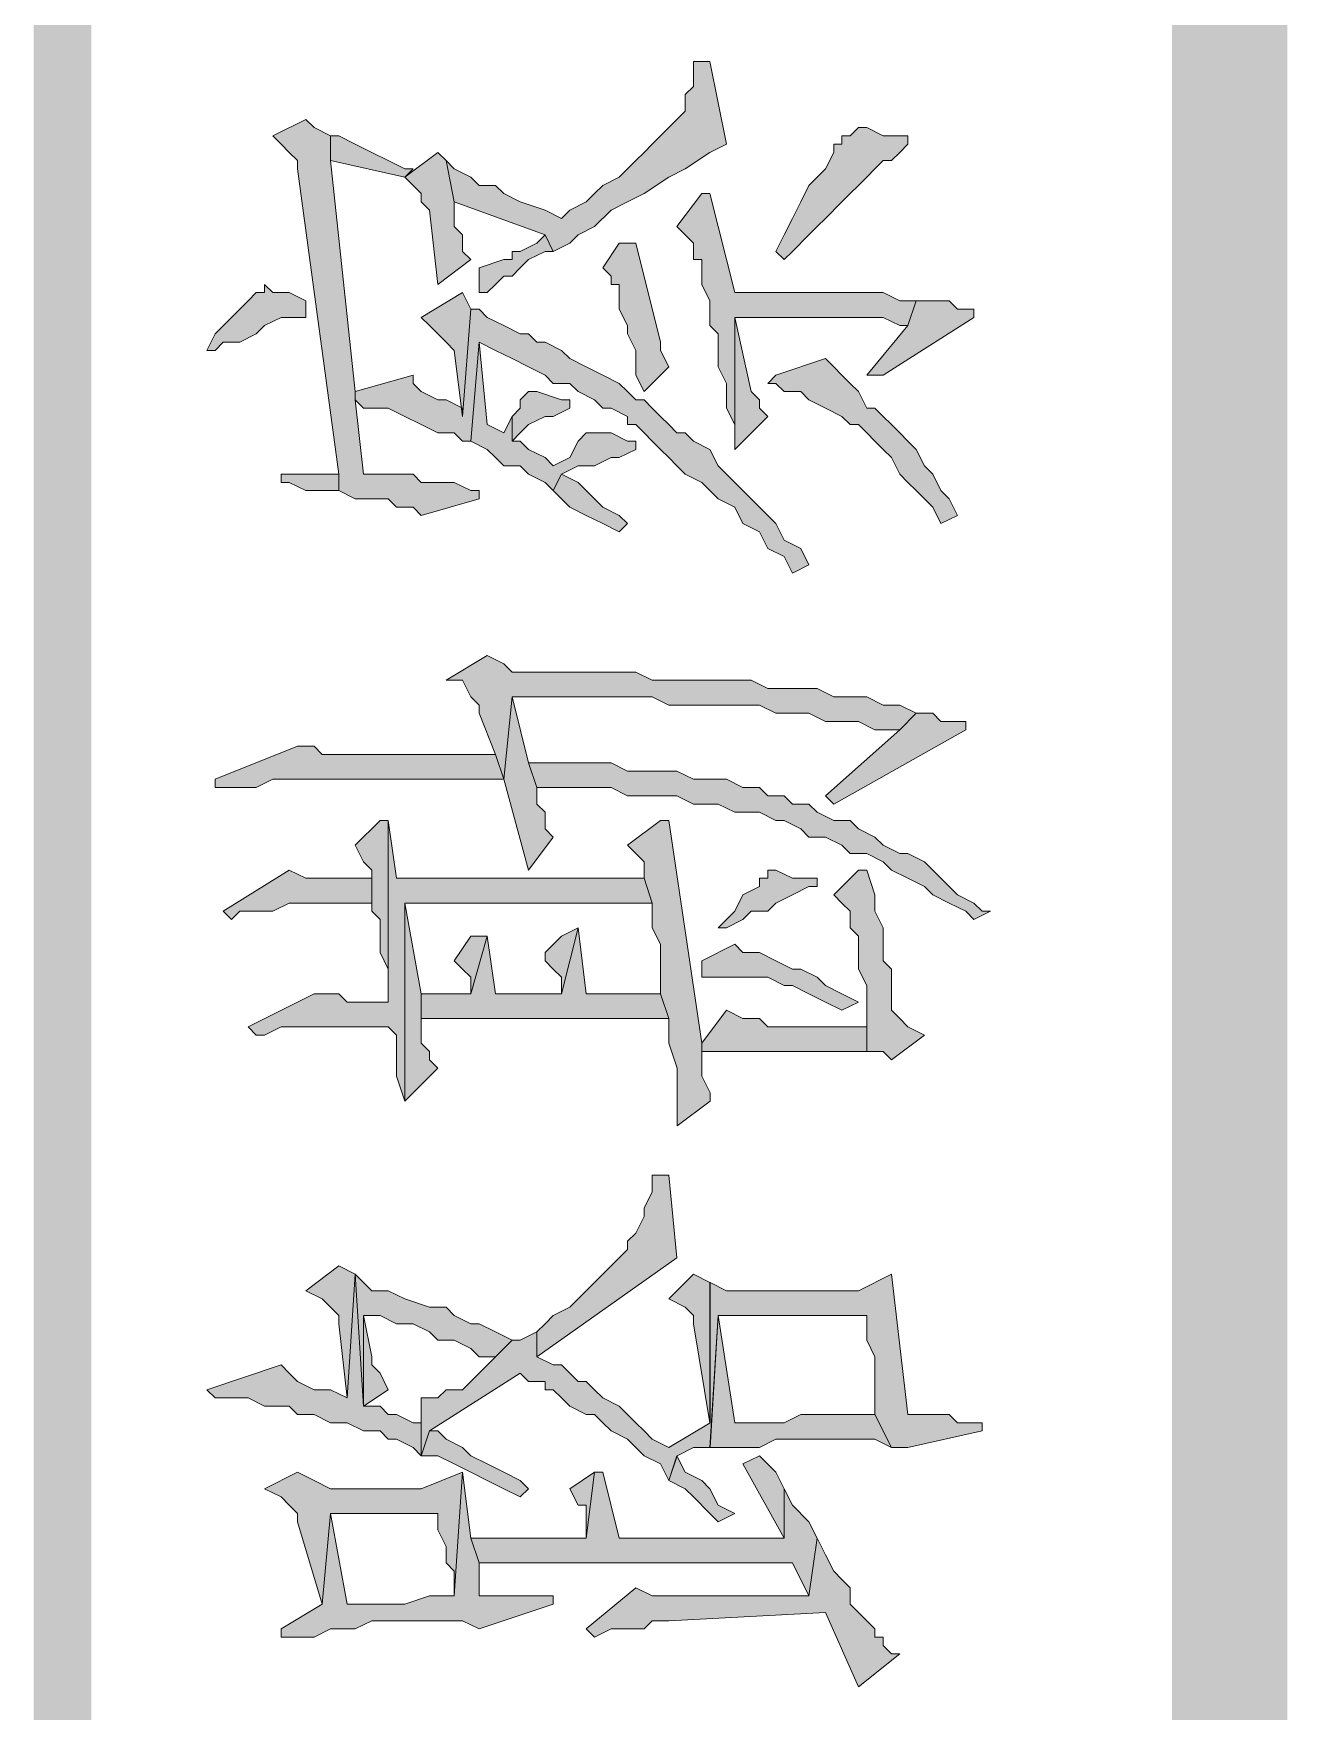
# Model space of a CAD drawing. Header units: millimetres. Extents: x 24 to 410, y 10 to 282.
# Drawn here: x 23.96 to 30.4, y 218.23 to 226.84 of the extents above; entities that cross this region are included whole.
import ezdxf

# ---------------------------------------------------------------- set-up
doc = ezdxf.new("R2010")
doc.units = ezdxf.units.MM

msp = doc.modelspace()

# ---------------------------------------------------------------- hatches: boundary and pattern name
h = msp.add_hatch(color=7)
h.dxf.hatch_style = 2
h.paths.add_polyline_path([(30.395333, 281.643667), (29.802667, 282.236333), (30.395333, 10.244667)])
h = msp.add_hatch(color=7)
h.dxf.hatch_style = 2
h.paths.add_polyline_path([(29.802667, 282.236333), (30.395333, 10.244667), (29.802667, 9.652)])
h = msp.add_hatch(color=7)
h.dxf.hatch_style = 2
h.paths.add_polyline_path([(24.257, 281.94), (23.960667, 281.94), (24.257, 55.837667)])
h = msp.add_hatch(color=7)
h.dxf.hatch_style = 2
h.paths.add_polyline_path([(23.960667, 281.94), (24.257, 55.837667), (23.960667, 55.837667)])
h = msp.add_hatch(color=7)
h.dxf.hatch_style = 2
h.paths.add_polyline_path([(26.077333, 226.187), (26.119667, 225.975333), (26.585333, 225.806), (26.627667, 225.721333), (26.712333, 225.763667), (26.754667, 225.806), (26.839333, 225.848333), (26.924, 225.933), (27.008667, 225.975333), (27.093333, 226.017667), (27.220333, 226.102333), (27.305, 226.144667), (27.432, 226.229333), (27.516667, 226.271667), (27.432, 226.695), (27.347333, 226.695), (27.347333, 226.652667), (27.347333, 226.568), (27.305, 226.525667), (27.305, 226.441), (27.262667, 226.398667), (27.220333, 226.356333), (27.178, 226.314), (27.135667, 226.271667), (27.093333, 226.229333), (27.051, 226.187), (27.008667, 226.144667), (26.966333, 226.102333), (26.881667, 226.06), (26.839333, 226.017667), (26.797, 225.975333), (26.712333, 225.933), (26.67, 225.890667), (26.585333, 225.933), (26.458333, 225.975333), (26.373667, 226.017667), (26.331333, 226.06), (26.246667, 226.06), (26.204333, 226.102333), (26.119667, 226.144667)])
h = msp.add_hatch(color=7)
h.dxf.hatch_style = 2
h.paths.add_polyline_path([(25.188333, 226.314), (25.230667, 226.271667), (25.273, 226.229333), (25.315333, 226.187), (25.315333, 226.144667), (25.527, 224.578333), (25.527, 224.493667), (25.611667, 224.451333), (25.781, 224.451333), (25.823333, 224.409), (25.908, 224.409), (25.950333, 224.366667), (26.246667, 224.451333), (26.246667, 224.493667), (26.204333, 224.493667), (26.119667, 224.536), (25.950333, 224.536), (25.908, 224.578333), (25.654, 224.578333), (25.611667, 224.959333), (25.611667, 225.001667), (25.484667, 226.187), (25.484667, 226.314), (25.4, 226.356333), (25.357667, 226.398667)])
h = msp.add_hatch(color=7)
h.dxf.hatch_style = 2
h.paths.add_polyline_path([(25.484667, 226.314), (25.484667, 226.187), (25.865667, 226.102333), (25.908, 226.144667), (25.865667, 226.144667), (25.781, 226.187), (25.696333, 226.229333), (25.611667, 226.271667), (25.527, 226.314)])
h = msp.add_hatch(color=7)
h.dxf.hatch_style = 2
h.paths.add_polyline_path([(27.770667, 225.721333), (27.813, 225.679), (27.855333, 225.721333), (27.94, 225.806), (27.982333, 225.848333), (28.024667, 225.890667), (28.109333, 225.975333), (28.151667, 226.017667), (28.194, 226.06), (28.236333, 226.102333), (28.278667, 226.144667), (28.321, 226.187), (28.363333, 226.187), (28.405667, 226.229333), (28.448, 226.271667), (28.448, 226.314), (28.321, 226.314), (28.236333, 226.356333), (28.194, 226.356333), (28.151667, 226.314), (28.109333, 226.314), (28.109333, 226.271667), (28.067, 226.271667), (28.067, 226.229333), (28.024667, 226.144667), (27.982333, 226.102333), (27.94, 226.06), (27.897667, 225.975333), (27.855333, 225.890667), (27.813, 225.806)])
h = msp.add_hatch(color=7)
h.dxf.hatch_style = 2
h.paths.add_polyline_path([(25.865631, 226.102333), (25.950298, 226.017667), (25.950298, 225.975333), (25.992631, 225.933), (26.034965, 225.552), (26.204298, 225.679), (26.161965, 225.721333), (26.161965, 225.806), (26.119631, 225.848333), (26.119631, 225.975333), (26.077298, 226.187), (26.034965, 226.229333)])
h = msp.add_hatch(color=7)
h.dxf.hatch_style = 2
h.paths.add_polyline_path([(27.262667, 225.848333), (27.305, 225.806), (27.347333, 225.763667), (27.347333, 225.679), (27.389667, 225.679), (27.389667, 225.552), (27.432, 225.467333), (27.432, 225.340333), (27.474333, 225.298), (27.474333, 225.128667), (27.516667, 225.044), (27.516667, 224.917), (27.559, 224.832333), (27.559, 224.705333), (27.559, 225.382667), (28.151667, 225.382667), (28.236333, 225.382667), (28.321, 225.382667), (28.405667, 225.340333), (28.448, 225.340333), (28.490333, 225.467333), (28.405667, 225.467333), (28.321, 225.509667), (27.559, 225.509667), (27.432, 226.017667), (27.389667, 226.017667)])
h = msp.add_hatch(color=7)
h.dxf.hatch_style = 2
h.paths.add_polyline_path([(26.246667, 225.636667), (26.246667, 225.509667), (26.289, 225.509667), (26.331333, 225.552), (26.373667, 225.594333), (26.416, 225.594333), (26.458333, 225.636667), (26.500667, 225.679), (26.585333, 225.721333), (26.627667, 225.721333), (26.585333, 225.806), (26.543, 225.763667), (26.458333, 225.721333), (26.416, 225.721333), (26.416, 225.679), (26.373667, 225.679)])
h = msp.add_hatch(color=7)
h.dxf.hatch_style = 2
h.paths.add_polyline_path([(26.881667, 225.636667), (26.924, 225.594333), (26.924, 225.552), (26.966333, 225.552), (26.966333, 225.425), (27.008667, 225.340333), (27.008667, 225.298), (27.051, 225.213333), (27.051, 225.086333), (27.093333, 225.001667), (27.220333, 225.128667), (27.178, 225.213333), (27.178, 225.255667), (27.051, 225.763667), (26.966333, 225.763667)])
h = msp.add_hatch(color=7)
h.dxf.hatch_style = 2
h.paths.add_polyline_path([(24.849631, 225.213333), (24.891965, 225.213333), (24.934298, 225.255667), (25.018965, 225.255667), (25.103631, 225.298), (25.145965, 225.340333), (25.230631, 225.382667), (25.357631, 225.382667), (25.357631, 225.425), (25.357631, 225.467333), (25.272965, 225.509667), (25.188298, 225.509667), (25.145965, 225.552), (25.145965, 225.509667), (25.103631, 225.509667), (25.061298, 225.467333), (25.018965, 225.425), (24.976631, 225.382667), (24.891965, 225.298)])
h = msp.add_hatch(color=7)
h.dxf.hatch_style = 2
h.paths.add_polyline_path([(25.950369, 225.382667), (25.992702, 225.340333), (26.035035, 225.298), (26.077369, 225.255667), (26.119702, 225.213333), (26.162035, 224.874667), (26.204369, 225.425), (26.162035, 225.509667)])
h = msp.add_hatch(color=7)
h.dxf.hatch_style = 2
h.paths.add_polyline_path([(28.236333, 225.086333), (28.321, 225.086333), (28.786667, 225.382667), (28.786667, 225.425), (28.702, 225.425), (28.659667, 225.467333), (28.490333, 225.467333), (28.448, 225.340333)])
h = msp.add_hatch(color=7)
h.dxf.hatch_style = 2
h.paths.add_polyline_path([(25.611667, 225.001667), (25.611667, 224.959333), (25.654, 224.917), (25.781, 224.917), (25.865667, 224.874667), (25.950333, 224.832333), (26.035, 224.79), (26.119667, 224.79), (26.162, 224.747667), (26.204333, 224.747667), (26.246667, 225.255667), (26.331333, 225.213333), (26.416, 225.171), (26.500667, 225.128667), (26.585333, 225.086333), (26.627667, 225.044), (26.712333, 225.044), (26.754667, 225.001667), (26.839333, 224.959333), (26.881667, 224.917), (26.924, 224.917), (27.008667, 224.874667), (27.008667, 224.832333), (27.051, 224.832333), (27.093333, 224.79), (27.135667, 224.747667), (27.178, 224.705333), (27.220333, 224.663), (27.262667, 224.620667), (27.305, 224.578333), (27.389667, 224.536), (27.432, 224.493667), (27.474333, 224.451333), (27.559, 224.409), (27.601333, 224.324333), (27.686, 224.282), (27.728333, 224.197333), (27.813, 224.155), (27.855333, 224.070333), (27.94, 224.112667), (27.897667, 224.197333), (27.813, 224.239667), (27.770667, 224.324333), (27.728333, 224.366667), (27.686, 224.409), (27.601333, 224.493667), (27.559, 224.536), (27.516667, 224.578333), (27.474333, 224.620667), (27.432, 224.705333), (27.347333, 224.747667), (27.305, 224.79), (27.262667, 224.79), (27.220333, 224.832333), (27.178, 224.874667), (27.135667, 224.917), (27.093333, 224.959333), (27.051, 224.959333), (27.008667, 225.001667), (26.966333, 225.044), (26.881667, 225.086333), (26.797, 225.128667), (26.712333, 225.171), (26.67, 225.213333), (26.585333, 225.255667), (26.543, 225.255667), (26.500667, 225.298), (26.458333, 225.298), (26.373667, 225.340333), (26.289, 225.382667), (26.246667, 225.425), (26.204333, 225.425), (26.162, 224.874667), (26.162, 224.917), (26.077333, 224.959333), (26.035, 224.959333), (25.950333, 225.001667), (25.908, 225.044), (25.908, 225.086333)])
h = msp.add_hatch(color=7)
h.dxf.hatch_style = 2
h.paths.add_polyline_path([(27.559, 224.705333), (27.728333, 224.874667), (27.686, 224.917), (27.686, 224.959333), (27.643667, 225.001667), (27.559, 225.382667)])
h = msp.add_hatch(color=7)
h.dxf.hatch_style = 2
h.paths.add_polyline_path([(26.204333, 224.747667), (26.289, 224.705333), (26.331333, 224.663), (26.373667, 224.620667), (26.458333, 224.620667), (26.500667, 224.578333), (26.585333, 224.536), (26.627667, 224.493667), (26.67, 224.578333), (26.754667, 224.620667), (26.839333, 224.620667), (26.924, 224.663), (26.966333, 224.663), (27.051, 224.705333), (27.051, 224.747667), (27.008667, 224.747667), (26.924, 224.79), (26.797, 224.79), (26.754667, 224.747667), (26.712333, 224.663), (26.627667, 224.620667), (26.585333, 224.663), (26.500667, 224.705333), (26.458333, 224.747667), (26.416, 224.747667), (26.416, 224.874667), (26.373667, 224.79), (26.289, 224.832333), (26.246667, 225.255667)])
h = msp.add_hatch(color=7)
h.dxf.hatch_style = 2
h.paths.add_polyline_path([(27.728333, 225.044), (27.770667, 225.044), (27.813, 225.001667), (27.897667, 225.001667), (27.94, 224.959333), (28.024667, 224.917), (28.109333, 224.874667), (28.151667, 224.832333), (28.194, 224.832333), (28.236333, 224.79), (28.278667, 224.747667), (28.321, 224.705333), (28.363333, 224.663), (28.405667, 224.578333), (28.448, 224.536), (28.490333, 224.493667), (28.575, 224.409), (28.617333, 224.324333), (28.702, 224.366667), (28.659667, 224.451333), (28.617333, 224.493667), (28.575, 224.578333), (28.532667, 224.620667), (28.490333, 224.705333), (28.448, 224.747667), (28.405667, 224.79), (28.363333, 224.832333), (28.321, 224.874667), (28.278667, 224.917), (28.236333, 224.917), (28.194, 225.001667), (28.151667, 225.044), (28.109333, 225.086333), (28.067, 225.128667), (28.024667, 225.171), (27.770667, 225.086333)])
h = msp.add_hatch(color=7)
h.dxf.hatch_style = 2
h.paths.add_polyline_path([(26.416, 224.874667), (26.416, 224.747667), (26.458333, 224.79), (26.500667, 224.832333), (26.585333, 224.874667), (26.627667, 224.874667), (26.712333, 224.917), (26.712333, 224.959333), (26.67, 224.959333), (26.543, 225.001667), (26.500667, 225.001667), (26.458333, 224.959333), (26.458333, 224.917)])
h = msp.add_hatch(color=7)
h.dxf.hatch_style = 2
h.paths.add_polyline_path([(25.230667, 224.578333), (25.230667, 224.536), (25.273, 224.536), (25.357667, 224.493667), (25.527, 224.493667), (25.527, 224.578333)])
h = msp.add_hatch(color=7)
h.dxf.hatch_style = 2
h.paths.add_polyline_path([(26.627667, 224.493667), (26.712333, 224.409), (26.797, 224.366667), (26.881667, 224.324333), (26.966333, 224.282), (27.008667, 224.324333), (26.966333, 224.366667), (26.881667, 224.409), (26.797, 224.493667), (26.754667, 224.536), (26.67, 224.578333)])
h = msp.add_hatch(color=7)
h.dxf.hatch_style = 2
h.paths.add_polyline_path([(26.077333, 223.52), (26.162, 223.52), (26.204333, 223.435333), (26.246667, 223.393), (26.246667, 223.350667), (26.331333, 223.139), (26.373667, 223.012), (26.416, 223.435333), (27.135667, 223.435333), (27.220333, 223.393), (27.686, 223.393), (27.770667, 223.350667), (27.855333, 223.350667), (27.94, 223.350667), (28.024667, 223.308333), (28.194, 223.308333), (28.278667, 223.266), (28.405667, 223.266), (28.490333, 223.350667), (28.405667, 223.393), (28.321, 223.393), (28.236333, 223.435333), (28.067, 223.435333), (27.982333, 223.477667), (27.728333, 223.477667), (27.643667, 223.52), (27.135667, 223.52), (27.051, 223.562333), (26.416, 223.562333), (26.373667, 223.604667), (26.289, 223.647)])
h = msp.add_hatch(color=7)
h.dxf.hatch_style = 2
h.paths.add_polyline_path([(26.373667, 223.012), (26.500667, 222.546333), (26.627667, 222.715667), (26.585333, 222.758), (26.585333, 222.842667), (26.543, 222.885), (26.543, 222.969667), (26.500667, 223.096667), (26.416, 223.435333)])
h = msp.add_hatch(color=7)
h.dxf.hatch_style = 2
h.paths.add_polyline_path([(28.024631, 222.927333), (28.066965, 222.885), (28.744298, 223.266), (28.744298, 223.308333), (28.701965, 223.308333), (28.617298, 223.308333), (28.574965, 223.350667), (28.490298, 223.350667), (28.405631, 223.266)])
h = msp.add_hatch(color=7)
h.dxf.hatch_style = 2
h.paths.add_polyline_path([(24.892035, 223.012), (24.892035, 222.969667), (25.019035, 222.969667), (25.103702, 222.969667), (25.188369, 223.012), (26.373702, 223.012), (26.331369, 223.139), (26.077369, 223.139), (25.950369, 223.139), (25.442369, 223.139), (25.400035, 223.181333), (25.315369, 223.181333)])
h = msp.add_hatch(color=7)
h.dxf.hatch_style = 2
h.paths.add_polyline_path([(26.500667, 223.096667), (26.543, 222.969667), (26.924, 222.969667), (27.008667, 222.927333), (27.262667, 222.927333), (27.347333, 222.885), (27.474333, 222.885), (27.559, 222.842667), (27.686, 222.842667), (27.770667, 222.800333), (27.813, 222.800333), (27.897667, 222.758), (27.94, 222.715667), (28.024667, 222.715667), (28.109333, 222.673333), (28.151667, 222.631), (28.236333, 222.631), (28.321, 222.588667), (28.363333, 222.546333), (28.448, 222.504), (28.532667, 222.461667), (28.575, 222.419333), (28.659667, 222.377), (28.744333, 222.334667), (28.786667, 222.292333), (28.871333, 222.334667), (28.829, 222.334667), (28.786667, 222.377), (28.702, 222.419333), (28.659667, 222.461667), (28.575, 222.546333), (28.532667, 222.588667), (28.448, 222.631), (28.405667, 222.631), (28.321, 222.673333), (28.278667, 222.715667), (28.194, 222.758), (28.151667, 222.800333), (28.067, 222.800333), (27.982333, 222.842667), (27.94, 222.885), (27.855333, 222.885), (27.813, 222.927333), (27.728333, 222.927333), (27.686, 222.969667), (27.601333, 222.969667), (27.516667, 223.012), (27.347333, 223.012), (27.262667, 223.054333), (27.008667, 223.054333), (26.924, 223.096667)])
h = msp.add_hatch(color=7)
h.dxf.hatch_style = 2
h.paths.add_polyline_path([(25.061333, 221.742), (25.103667, 221.699667), (25.146, 221.699667), (25.230667, 221.742), (25.781, 221.742), (25.823333, 221.699667), (25.823333, 221.488), (25.865667, 221.361), (25.865667, 222.377), (27.135667, 222.377), (27.093333, 222.504), (25.908, 222.504), (25.823333, 222.504), (25.781, 222.800333), (25.781, 221.869), (25.738667, 221.869), (25.569333, 221.869), (25.527, 221.911333), (25.4, 221.911333)])
h = msp.add_hatch(color=7)
h.dxf.hatch_style = 2
h.paths.add_polyline_path([(25.611667, 222.673333), (25.654, 222.588667), (25.696333, 222.546333), (25.696333, 222.334667), (25.738667, 222.292333), (25.738667, 222.123), (25.781, 222.038333), (25.781, 221.869), (25.781, 222.800333), (25.738667, 222.800333)])
h = msp.add_hatch(color=7)
h.dxf.hatch_style = 2
h.paths.add_polyline_path([(27.008702, 222.673333), (27.051035, 222.631), (27.093369, 222.588667), (27.093369, 222.504), (27.135702, 222.377), (27.135702, 222.25), (27.178035, 222.165333), (27.178035, 221.911333), (27.220369, 221.784333), (27.220369, 221.657333), (27.262702, 221.530333), (27.262702, 221.234), (27.432035, 221.361), (27.432035, 221.403333), (27.389702, 221.488), (27.389702, 221.657333), (27.220369, 222.800333), (27.178035, 222.800333)])
h = msp.add_hatch(color=7)
h.dxf.hatch_style = 2
h.paths.add_polyline_path([(24.934369, 222.334667), (24.976702, 222.292333), (25.019035, 222.334667), (25.188369, 222.334667), (25.273035, 222.377), (25.696369, 222.377), (25.696369, 222.504), (25.357702, 222.504), (25.273035, 222.546333)])
h = msp.add_hatch(color=7)
h.dxf.hatch_style = 2
h.paths.add_polyline_path([(27.474333, 222.25), (27.516667, 222.25), (27.601333, 222.292333), (27.643667, 222.334667), (27.728333, 222.334667), (27.770667, 222.377), (27.855333, 222.419333), (27.94, 222.461667), (27.982333, 222.461667), (27.982333, 222.504), (27.855333, 222.504), (27.770667, 222.546333), (27.728333, 222.546333), (27.728333, 222.504), (27.686, 222.504), (27.686, 222.461667), (27.601333, 222.419333), (27.559, 222.334667)])
h = msp.add_hatch(color=7)
h.dxf.hatch_style = 2
h.paths.add_polyline_path([(28.067035, 222.419333), (28.109369, 222.377), (28.151702, 222.334667), (28.151702, 222.25), (28.194035, 222.207667), (28.194035, 222.038333), (28.236369, 221.953667), (28.236369, 221.615), (28.278702, 221.615), (28.321035, 221.615), (28.363369, 221.572667), (28.532702, 221.699667), (28.448035, 221.742), (28.405702, 221.784333), (28.363369, 221.826667), (28.363369, 221.911333), (28.363369, 221.953667), (28.363369, 222.038333), (28.321035, 222.080667), (28.321035, 222.25), (28.278702, 222.334667), (28.278702, 222.419333), (28.236369, 222.546333), (28.194035, 222.546333)])
h = msp.add_hatch(color=7)
h.dxf.hatch_style = 2
h.paths.add_polyline_path([(25.865631, 221.361), (26.034965, 221.530333), (25.992631, 221.572667), (25.992631, 221.615), (25.950298, 221.657333), (25.950298, 221.911333), (25.865631, 222.377)])
h = msp.add_hatch(color=7)
h.dxf.hatch_style = 2
h.paths.add_polyline_path([(25.950369, 221.911333), (25.950369, 221.784333), (27.220369, 221.784333), (27.178035, 221.911333), (26.797035, 221.911333), (26.754702, 222.25), (26.670035, 221.911333), (26.331369, 221.911333), (26.289035, 222.207667), (26.204369, 221.911333)])
h = msp.add_hatch(color=7)
h.dxf.hatch_style = 2
h.paths.add_polyline_path([(26.585333, 222.123), (26.585333, 222.080667), (26.627667, 222.038333), (26.67, 221.996), (26.67, 221.911333), (26.754667, 222.25), (26.67, 222.207667)])
h = msp.add_hatch(color=7)
h.dxf.hatch_style = 2
h.paths.add_polyline_path([(26.119667, 222.080667), (26.162, 222.038333), (26.204333, 221.996), (26.204333, 221.911333), (26.289, 222.207667), (26.204333, 222.207667)])
h = msp.add_hatch(color=7)
h.dxf.hatch_style = 2
h.paths.add_polyline_path([(27.389667, 222.080667), (27.389667, 221.996), (27.432, 221.996), (27.728333, 221.996), (27.813, 221.953667), (27.855333, 221.953667), (27.94, 221.911333), (28.024667, 221.869), (28.109333, 221.826667), (28.194, 221.869), (28.109333, 221.911333), (28.024667, 221.953667), (27.982333, 221.996), (27.897667, 222.038333), (27.855333, 222.038333), (27.770667, 222.080667), (27.686, 222.123), (27.601333, 222.123), (27.559, 222.165333)])
h = msp.add_hatch(color=7)
h.dxf.hatch_style = 2
h.paths.add_polyline_path([(27.389667, 221.657333), (27.389667, 221.615), (27.474333, 221.615), (28.236333, 221.615), (28.236333, 221.742), (27.728333, 221.742), (27.686, 221.784333), (27.601333, 221.784333), (27.516667, 221.826667)])
h = msp.add_hatch(color=7)
h.dxf.hatch_style = 2
h.paths.add_polyline_path([(26.543, 220.175667), (26.543, 220.048667), (27.262667, 220.556667), (27.220333, 220.98), (27.135667, 220.98), (27.135667, 220.937667), (27.135667, 220.895333), (27.093333, 220.810667), (27.093333, 220.768333), (27.051, 220.683667), (27.008667, 220.641333), (27.008667, 220.599), (26.966333, 220.556667), (26.924, 220.514333), (26.881667, 220.472), (26.839333, 220.429667), (26.797, 220.387333), (26.754667, 220.345), (26.712333, 220.302667), (26.627667, 220.260333), (26.585333, 220.218)])
h = msp.add_hatch(color=7)
h.dxf.hatch_style = 2
h.paths.add_polyline_path([(24.849631, 219.879333), (24.891965, 219.837), (25.061298, 219.837), (25.145965, 219.794667), (25.272965, 219.794667), (25.315298, 219.752333), (25.399965, 219.752333), (25.484631, 219.71), (25.569298, 219.71), (25.653965, 219.667667), (25.738631, 219.667667), (25.780965, 219.625333), (25.823298, 219.625333), (25.907965, 219.583), (25.950298, 219.540667), (25.950298, 219.71), (25.907965, 219.71), (25.823298, 219.752333), (25.780965, 219.752333), (25.738631, 219.794667), (25.653965, 219.794667), (25.611631, 220.472), (25.569298, 219.837), (25.484631, 219.879333), (25.399965, 219.879333), (25.315298, 219.921667), (25.272965, 219.964), (25.230631, 220.006333)])
h = msp.add_hatch(color=7)
h.dxf.hatch_style = 2
h.paths.add_polyline_path([(25.357667, 220.387333), (25.442333, 220.345), (25.484667, 220.302667), (25.527, 220.260333), (25.527, 220.218), (25.569333, 219.837), (25.611667, 220.472), (25.527, 220.514333)])
h = msp.add_hatch(color=7)
h.dxf.hatch_style = 2
h.paths.add_polyline_path([(25.611667, 220.472), (25.654, 219.794667), (25.654, 220.260333), (25.738667, 220.260333), (25.823333, 220.218), (25.908, 220.218), (25.992667, 220.175667), (26.035, 220.133333), (26.119667, 220.133333), (26.204333, 220.091), (26.246667, 220.048667), (26.331333, 220.048667), (26.416, 220.133333), (26.331333, 220.175667), (26.246667, 220.218), (26.204333, 220.218), (26.119667, 220.260333), (26.077333, 220.302667), (25.992667, 220.302667), (25.865667, 220.345), (25.781, 220.387333), (25.696333, 220.387333), (25.654, 220.429667)])
h = msp.add_hatch(color=7)
h.dxf.hatch_style = 2
h.paths.add_polyline_path([(25.950369, 219.837), (25.950369, 219.540667), (25.992702, 219.667667), (26.458369, 219.964), (26.500702, 219.921667), (26.585369, 219.921667), (26.585369, 219.879333), (26.627702, 219.879333), (26.670035, 219.837), (26.712369, 219.794667), (26.797035, 219.752333), (26.839369, 219.752333), (26.881702, 219.71), (26.924035, 219.667667), (27.008702, 219.625333), (27.051035, 219.583), (27.093369, 219.540667), (27.178035, 219.498333), (27.220369, 219.413667), (27.262702, 219.540667), (27.347369, 219.583), (27.432035, 219.583), (27.474369, 220.260333), (28.236369, 220.260333), (28.236369, 220.218), (28.236369, 220.133333), (28.278702, 220.048667), (28.278702, 219.752333), (28.363369, 219.583), (28.448035, 219.583), (28.829035, 219.667667), (28.829035, 219.71), (28.786702, 219.71), (28.702035, 219.71), (28.659702, 219.752333), (28.448035, 219.752333), (28.363369, 220.472), (28.194035, 220.387333), (27.516702, 220.387333), (27.432035, 220.429667), (27.432035, 219.71), (27.220369, 219.583), (27.135702, 219.625333), (27.093369, 219.667667), (27.051035, 219.71), (27.008702, 219.752333), (26.966369, 219.794667), (26.881702, 219.837), (26.839369, 219.879333), (26.797035, 219.921667), (26.754702, 219.921667), (26.712369, 219.964), (26.670035, 220.006333), (26.627702, 220.006333), (26.543035, 220.048667), (26.543035, 220.175667), (26.458369, 220.133333), (26.416035, 220.133333), (26.331369, 220.048667), (26.246702, 219.964), (26.204369, 219.921667), (26.162035, 219.879333), (26.077369, 219.879333), (26.035035, 219.837)])
h = msp.add_hatch(color=7)
h.dxf.hatch_style = 2
h.paths.add_polyline_path([(27.220333, 220.345), (27.305, 220.302667), (27.347333, 220.260333), (27.347333, 220.218), (27.432, 219.71), (27.432, 220.429667), (27.347333, 220.472)])
h = msp.add_hatch(color=7)
h.dxf.hatch_style = 2
h.paths.add_polyline_path([(25.654, 219.794667), (25.781, 219.879333), (25.738667, 219.964), (25.696333, 220.006333), (25.696333, 220.048667), (25.654, 220.260333)])
h = msp.add_hatch(color=7)
h.dxf.hatch_style = 2
h.paths.add_polyline_path([(27.432, 219.583), (27.686, 219.583), (27.770667, 219.625333), (28.278667, 219.625333), (28.363333, 219.583), (28.278667, 219.752333), (27.897667, 219.752333), (27.813, 219.71), (27.559, 219.71), (27.474333, 220.260333)])
h = msp.add_hatch(color=7)
h.dxf.hatch_style = 2
h.paths.add_polyline_path([(25.950369, 219.540667), (26.035035, 219.540667), (26.119702, 219.498333), (26.204369, 219.456), (26.289035, 219.413667), (26.373702, 219.371333), (26.458369, 219.329), (26.500702, 219.371333), (26.458369, 219.413667), (26.373702, 219.456), (26.289035, 219.498333), (26.204369, 219.540667), (26.162035, 219.583), (26.077369, 219.625333), (26.035035, 219.667667), (25.992702, 219.667667)])
h = msp.add_hatch(color=7)
h.dxf.hatch_style = 2
h.paths.add_polyline_path([(27.220333, 219.413667), (27.305, 219.371333), (27.347333, 219.329), (27.432, 219.244333), (27.474333, 219.202), (27.559, 219.244333), (27.474333, 219.286667), (27.432, 219.371333), (27.389667, 219.413667), (27.305, 219.456), (27.262667, 219.540667)])
h = msp.add_hatch(color=7)
h.dxf.hatch_style = 2
h.paths.add_polyline_path([(27.601333, 219.498333), (27.813, 219.117333), (27.813, 219.371333), (27.770667, 219.456), (27.686, 219.540667)])
h = msp.add_hatch(color=7)
h.dxf.hatch_style = 2
h.paths.add_polyline_path([(25.146, 219.371333), (25.230667, 219.329), (25.273, 219.286667), (25.315333, 219.244333), (25.315333, 219.202), (25.442333, 218.778667), (25.484667, 219.244333), (26.035, 219.244333), (26.035, 219.202), (26.035, 219.159667), (26.077333, 219.075), (26.077333, 218.990333), (26.119667, 218.948), (26.119667, 218.821), (26.162, 219.456), (25.950333, 219.371333), (25.484667, 219.371333), (25.4, 219.413667), (25.315333, 219.456)])
h = msp.add_hatch(color=7)
h.dxf.hatch_style = 2
h.paths.add_polyline_path([(25.230667, 218.651667), (25.230667, 218.609333), (25.273, 218.609333), (25.4, 218.609333), (25.484667, 218.651667), (25.611667, 218.651667), (25.696333, 218.694), (26.162, 218.694), (26.246667, 218.651667), (26.627667, 218.778667), (26.627667, 218.821), (26.543, 218.821), (26.289, 218.821), (26.246667, 218.821), (26.246667, 218.990333), (26.204333, 219.117333), (26.162, 219.456), (26.119667, 218.821), (25.992667, 218.821), (25.865667, 218.778667), (25.569333, 218.778667), (25.484667, 219.244333), (25.442333, 218.778667)])
h = msp.add_hatch(color=7)
h.dxf.hatch_style = 2
h.paths.add_polyline_path([(26.204333, 219.117333), (26.246667, 218.990333), (27.855333, 218.990333), (27.94, 218.821), (27.982333, 219.117333), (27.94, 219.202), (27.855333, 219.286667), (27.813, 219.371333), (27.813, 219.117333), (26.966333, 219.117333), (26.881667, 219.456), (26.839333, 219.456), (26.797, 219.117333)])
h = msp.add_hatch(color=7)
h.dxf.hatch_style = 2
h.paths.add_polyline_path([(26.712333, 219.371333), (26.754667, 219.286667), (26.797, 219.286667), (26.797, 219.244333), (26.797, 219.117333), (26.839333, 219.456)])
h = msp.add_hatch(color=7)
h.dxf.hatch_style = 2
h.paths.add_polyline_path([(26.797, 218.651667), (26.839333, 218.609333), (26.924, 218.651667), (27.093333, 218.651667), (27.135667, 218.694), (27.220333, 218.694), (28.024667, 218.736333), (28.194, 218.355333), (28.405667, 218.524667), (28.363333, 218.524667), (28.321, 218.567), (28.321, 218.609333), (28.278667, 218.609333), (28.278667, 218.651667), (28.236333, 218.694), (28.194, 218.736333), (28.151667, 218.778667), (28.151667, 218.863333), (28.109333, 218.905667), (28.067, 218.948), (28.024667, 219.032667), (27.982333, 219.117333), (27.94, 218.821), (27.897667, 218.821), (27.135667, 218.821), (27.051, 218.863333)])

# ---------------------------------------------------------------- linework, layer by layer
at = {"color": 7, "lineweight": 0}
for points in [[(26.077333, 226.187), (26.119667, 225.975333), (26.585333, 225.806), (26.627667, 225.721333), (26.712333, 225.763667), (26.754667, 225.806), (26.839333, 225.848333), (26.924, 225.933), (27.008667, 225.975333), (27.093333, 226.017667), (27.220333, 226.102333), (27.305, 226.144667), (27.432, 226.229333), (27.516667, 226.271667), (27.432, 226.695), (27.347333, 226.695), (27.347333, 226.652667), (27.347333, 226.568), (27.305, 226.525667), (27.305, 226.441), (27.262667, 226.398667), (27.220333, 226.356333), (27.178, 226.314), (27.135667, 226.271667), (27.093333, 226.229333), (27.051, 226.187), (27.008667, 226.144667), (26.966333, 226.102333), (26.881667, 226.06), (26.839333, 226.017667), (26.797, 225.975333), (26.712333, 225.933), (26.67, 225.890667), (26.585333, 225.933), (26.458333, 225.975333), (26.373667, 226.017667), (26.331333, 226.06), (26.246667, 226.06), (26.204333, 226.102333), (26.119667, 226.144667)], [(25.188333, 226.314), (25.230667, 226.271667), (25.273, 226.229333), (25.315333, 226.187), (25.315333, 226.144667), (25.527, 224.578333), (25.527, 224.493667), (25.611667, 224.451333), (25.781, 224.451333), (25.823333, 224.409), (25.908, 224.409), (25.950333, 224.366667), (26.246667, 224.451333), (26.246667, 224.493667), (26.204333, 224.493667), (26.119667, 224.536), (25.950333, 224.536), (25.908, 224.578333), (25.654, 224.578333), (25.611667, 224.959333), (25.611667, 225.001667), (25.484667, 226.187), (25.484667, 226.314), (25.4, 226.356333), (25.357667, 226.398667)], [(25.484667, 226.314), (25.484667, 226.187), (25.865667, 226.102333), (25.908, 226.144667), (25.865667, 226.144667), (25.781, 226.187), (25.696333, 226.229333), (25.611667, 226.271667), (25.527, 226.314)], [(27.770667, 225.721333), (27.813, 225.679), (27.855333, 225.721333), (27.94, 225.806), (27.982333, 225.848333), (28.024667, 225.890667), (28.109333, 225.975333), (28.151667, 226.017667), (28.194, 226.06), (28.236333, 226.102333), (28.278667, 226.144667), (28.321, 226.187), (28.363333, 226.187), (28.405667, 226.229333), (28.448, 226.271667), (28.448, 226.314), (28.321, 226.314), (28.236333, 226.356333), (28.194, 226.356333), (28.151667, 226.314), (28.109333, 226.314), (28.109333, 226.271667), (28.067, 226.271667), (28.067, 226.229333), (28.024667, 226.144667), (27.982333, 226.102333), (27.94, 226.06), (27.897667, 225.975333), (27.855333, 225.890667), (27.813, 225.806)], [(25.865631, 226.102333), (25.950298, 226.017667), (25.950298, 225.975333), (25.992631, 225.933), (26.034965, 225.552), (26.204298, 225.679), (26.161965, 225.721333), (26.161965, 225.806), (26.119631, 225.848333), (26.119631, 225.975333), (26.077298, 226.187), (26.034965, 226.229333)], [(27.262667, 225.848333), (27.305, 225.806), (27.347333, 225.763667), (27.347333, 225.679), (27.389667, 225.679), (27.389667, 225.552), (27.432, 225.467333), (27.432, 225.340333), (27.474333, 225.298), (27.474333, 225.128667), (27.516667, 225.044), (27.516667, 224.917), (27.559, 224.832333), (27.559, 224.705333), (27.559, 225.382667), (28.151667, 225.382667), (28.236333, 225.382667), (28.321, 225.382667), (28.405667, 225.340333), (28.448, 225.340333), (28.490333, 225.467333), (28.405667, 225.467333), (28.321, 225.509667), (27.559, 225.509667), (27.432, 226.017667), (27.389667, 226.017667)], [(26.246667, 225.636667), (26.246667, 225.509667), (26.289, 225.509667), (26.331333, 225.552), (26.373667, 225.594333), (26.416, 225.594333), (26.458333, 225.636667), (26.500667, 225.679), (26.585333, 225.721333), (26.627667, 225.721333), (26.585333, 225.806), (26.543, 225.763667), (26.458333, 225.721333), (26.416, 225.721333), (26.416, 225.679), (26.373667, 225.679)], [(26.881667, 225.636667), (26.924, 225.594333), (26.924, 225.552), (26.966333, 225.552), (26.966333, 225.425), (27.008667, 225.340333), (27.008667, 225.298), (27.051, 225.213333), (27.051, 225.086333), (27.093333, 225.001667), (27.220333, 225.128667), (27.178, 225.213333), (27.178, 225.255667), (27.051, 225.763667), (26.966333, 225.763667)], [(24.849631, 225.213333), (24.891965, 225.213333), (24.934298, 225.255667), (25.018965, 225.255667), (25.103631, 225.298), (25.145965, 225.340333), (25.230631, 225.382667), (25.357631, 225.382667), (25.357631, 225.425), (25.357631, 225.467333), (25.272965, 225.509667), (25.188298, 225.509667), (25.145965, 225.552), (25.145965, 225.509667), (25.103631, 225.509667), (25.061298, 225.467333), (25.018965, 225.425), (24.976631, 225.382667), (24.891965, 225.298)], [(25.950369, 225.382667), (25.992702, 225.340333), (26.035035, 225.298), (26.077369, 225.255667), (26.119702, 225.213333), (26.162035, 224.874667), (26.204369, 225.425), (26.162035, 225.509667)], [(28.236333, 225.086333), (28.321, 225.086333), (28.786667, 225.382667), (28.786667, 225.425), (28.702, 225.425), (28.659667, 225.467333), (28.490333, 225.467333), (28.448, 225.340333)], [(25.611667, 225.001667), (25.611667, 224.959333), (25.654, 224.917), (25.781, 224.917), (25.865667, 224.874667), (25.950333, 224.832333), (26.035, 224.79), (26.119667, 224.79), (26.162, 224.747667), (26.204333, 224.747667), (26.246667, 225.255667), (26.331333, 225.213333), (26.416, 225.171), (26.500667, 225.128667), (26.585333, 225.086333), (26.627667, 225.044), (26.712333, 225.044), (26.754667, 225.001667), (26.839333, 224.959333), (26.881667, 224.917), (26.924, 224.917), (27.008667, 224.874667), (27.008667, 224.832333), (27.051, 224.832333), (27.093333, 224.79), (27.135667, 224.747667), (27.178, 224.705333), (27.220333, 224.663), (27.262667, 224.620667), (27.305, 224.578333), (27.389667, 224.536), (27.432, 224.493667), (27.474333, 224.451333), (27.559, 224.409), (27.601333, 224.324333), (27.686, 224.282), (27.728333, 224.197333), (27.813, 224.155), (27.855333, 224.070333), (27.94, 224.112667), (27.897667, 224.197333), (27.813, 224.239667), (27.770667, 224.324333), (27.728333, 224.366667), (27.686, 224.409), (27.601333, 224.493667), (27.559, 224.536), (27.516667, 224.578333), (27.474333, 224.620667), (27.432, 224.705333), (27.347333, 224.747667), (27.305, 224.79), (27.262667, 224.79), (27.220333, 224.832333), (27.178, 224.874667), (27.135667, 224.917), (27.093333, 224.959333), (27.051, 224.959333), (27.008667, 225.001667), (26.966333, 225.044), (26.881667, 225.086333), (26.797, 225.128667), (26.712333, 225.171), (26.67, 225.213333), (26.585333, 225.255667), (26.543, 225.255667), (26.500667, 225.298), (26.458333, 225.298), (26.373667, 225.340333), (26.289, 225.382667), (26.246667, 225.425), (26.204333, 225.425), (26.162, 224.874667), (26.162, 224.917), (26.077333, 224.959333), (26.035, 224.959333), (25.950333, 225.001667), (25.908, 225.044), (25.908, 225.086333)], [(27.559, 224.705333), (27.728333, 224.874667), (27.686, 224.917), (27.686, 224.959333), (27.643667, 225.001667), (27.559, 225.382667)], [(26.204333, 224.747667), (26.289, 224.705333), (26.331333, 224.663), (26.373667, 224.620667), (26.458333, 224.620667), (26.500667, 224.578333), (26.585333, 224.536), (26.627667, 224.493667), (26.67, 224.578333), (26.754667, 224.620667), (26.839333, 224.620667), (26.924, 224.663), (26.966333, 224.663), (27.051, 224.705333), (27.051, 224.747667), (27.008667, 224.747667), (26.924, 224.79), (26.797, 224.79), (26.754667, 224.747667), (26.712333, 224.663), (26.627667, 224.620667), (26.585333, 224.663), (26.500667, 224.705333), (26.458333, 224.747667), (26.416, 224.747667), (26.416, 224.874667), (26.373667, 224.79), (26.289, 224.832333), (26.246667, 225.255667)], [(27.728333, 225.044), (27.770667, 225.044), (27.813, 225.001667), (27.897667, 225.001667), (27.94, 224.959333), (28.024667, 224.917), (28.109333, 224.874667), (28.151667, 224.832333), (28.194, 224.832333), (28.236333, 224.79), (28.278667, 224.747667), (28.321, 224.705333), (28.363333, 224.663), (28.405667, 224.578333), (28.448, 224.536), (28.490333, 224.493667), (28.575, 224.409), (28.617333, 224.324333), (28.702, 224.366667), (28.659667, 224.451333), (28.617333, 224.493667), (28.575, 224.578333), (28.532667, 224.620667), (28.490333, 224.705333), (28.448, 224.747667), (28.405667, 224.79), (28.363333, 224.832333), (28.321, 224.874667), (28.278667, 224.917), (28.236333, 224.917), (28.194, 225.001667), (28.151667, 225.044), (28.109333, 225.086333), (28.067, 225.128667), (28.024667, 225.171), (27.770667, 225.086333)], [(26.416, 224.874667), (26.416, 224.747667), (26.458333, 224.79), (26.500667, 224.832333), (26.585333, 224.874667), (26.627667, 224.874667), (26.712333, 224.917), (26.712333, 224.959333), (26.67, 224.959333), (26.543, 225.001667), (26.500667, 225.001667), (26.458333, 224.959333), (26.458333, 224.917)], [(25.230667, 224.578333), (25.230667, 224.536), (25.273, 224.536), (25.357667, 224.493667), (25.527, 224.493667), (25.527, 224.578333)], [(26.627667, 224.493667), (26.712333, 224.409), (26.797, 224.366667), (26.881667, 224.324333), (26.966333, 224.282), (27.008667, 224.324333), (26.966333, 224.366667), (26.881667, 224.409), (26.797, 224.493667), (26.754667, 224.536), (26.67, 224.578333)], [(26.077333, 223.52), (26.162, 223.52), (26.204333, 223.435333), (26.246667, 223.393), (26.246667, 223.350667), (26.331333, 223.139), (26.373667, 223.012), (26.416, 223.435333), (27.135667, 223.435333), (27.220333, 223.393), (27.686, 223.393), (27.770667, 223.350667), (27.855333, 223.350667), (27.94, 223.350667), (28.024667, 223.308333), (28.194, 223.308333), (28.278667, 223.266), (28.405667, 223.266), (28.490333, 223.350667), (28.405667, 223.393), (28.321, 223.393), (28.236333, 223.435333), (28.067, 223.435333), (27.982333, 223.477667), (27.728333, 223.477667), (27.643667, 223.52), (27.135667, 223.52), (27.051, 223.562333), (26.416, 223.562333), (26.373667, 223.604667), (26.289, 223.647)], [(26.373667, 223.012), (26.500667, 222.546333), (26.627667, 222.715667), (26.585333, 222.758), (26.585333, 222.842667), (26.543, 222.885), (26.543, 222.969667), (26.500667, 223.096667), (26.416, 223.435333)], [(28.024631, 222.927333), (28.066965, 222.885), (28.744298, 223.266), (28.744298, 223.308333), (28.701965, 223.308333), (28.617298, 223.308333), (28.574965, 223.350667), (28.490298, 223.350667), (28.405631, 223.266)], [(24.892035, 223.012), (24.892035, 222.969667), (25.019035, 222.969667), (25.103702, 222.969667), (25.188369, 223.012), (26.373702, 223.012), (26.331369, 223.139), (26.077369, 223.139), (25.950369, 223.139), (25.442369, 223.139), (25.400035, 223.181333), (25.315369, 223.181333)], [(26.500667, 223.096667), (26.543, 222.969667), (26.924, 222.969667), (27.008667, 222.927333), (27.262667, 222.927333), (27.347333, 222.885), (27.474333, 222.885), (27.559, 222.842667), (27.686, 222.842667), (27.770667, 222.800333), (27.813, 222.800333), (27.897667, 222.758), (27.94, 222.715667), (28.024667, 222.715667), (28.109333, 222.673333), (28.151667, 222.631), (28.236333, 222.631), (28.321, 222.588667), (28.363333, 222.546333), (28.448, 222.504), (28.532667, 222.461667), (28.575, 222.419333), (28.659667, 222.377), (28.744333, 222.334667), (28.786667, 222.292333), (28.871333, 222.334667), (28.829, 222.334667), (28.786667, 222.377), (28.702, 222.419333), (28.659667, 222.461667), (28.575, 222.546333), (28.532667, 222.588667), (28.448, 222.631), (28.405667, 222.631), (28.321, 222.673333), (28.278667, 222.715667), (28.194, 222.758), (28.151667, 222.800333), (28.067, 222.800333), (27.982333, 222.842667), (27.94, 222.885), (27.855333, 222.885), (27.813, 222.927333), (27.728333, 222.927333), (27.686, 222.969667), (27.601333, 222.969667), (27.516667, 223.012), (27.347333, 223.012), (27.262667, 223.054333), (27.008667, 223.054333), (26.924, 223.096667)], [(25.061333, 221.742), (25.103667, 221.699667), (25.146, 221.699667), (25.230667, 221.742), (25.781, 221.742), (25.823333, 221.699667), (25.823333, 221.488), (25.865667, 221.361), (25.865667, 222.377), (27.135667, 222.377), (27.093333, 222.504), (25.908, 222.504), (25.823333, 222.504), (25.781, 222.800333), (25.781, 221.869), (25.738667, 221.869), (25.569333, 221.869), (25.527, 221.911333), (25.4, 221.911333)], [(25.611667, 222.673333), (25.654, 222.588667), (25.696333, 222.546333), (25.696333, 222.334667), (25.738667, 222.292333), (25.738667, 222.123), (25.781, 222.038333), (25.781, 221.869), (25.781, 222.800333), (25.738667, 222.800333)], [(27.008702, 222.673333), (27.051035, 222.631), (27.093369, 222.588667), (27.093369, 222.504), (27.135702, 222.377), (27.135702, 222.25), (27.178035, 222.165333), (27.178035, 221.911333), (27.220369, 221.784333), (27.220369, 221.657333), (27.262702, 221.530333), (27.262702, 221.234), (27.432035, 221.361), (27.432035, 221.403333), (27.389702, 221.488), (27.389702, 221.657333), (27.220369, 222.800333), (27.178035, 222.800333)], [(24.934369, 222.334667), (24.976702, 222.292333), (25.019035, 222.334667), (25.188369, 222.334667), (25.273035, 222.377), (25.696369, 222.377), (25.696369, 222.504), (25.357702, 222.504), (25.273035, 222.546333)], [(27.474333, 222.25), (27.516667, 222.25), (27.601333, 222.292333), (27.643667, 222.334667), (27.728333, 222.334667), (27.770667, 222.377), (27.855333, 222.419333), (27.94, 222.461667), (27.982333, 222.461667), (27.982333, 222.504), (27.855333, 222.504), (27.770667, 222.546333), (27.728333, 222.546333), (27.728333, 222.504), (27.686, 222.504), (27.686, 222.461667), (27.601333, 222.419333), (27.559, 222.334667)], [(28.067035, 222.419333), (28.109369, 222.377), (28.151702, 222.334667), (28.151702, 222.25), (28.194035, 222.207667), (28.194035, 222.038333), (28.236369, 221.953667), (28.236369, 221.615), (28.278702, 221.615), (28.321035, 221.615), (28.363369, 221.572667), (28.532702, 221.699667), (28.448035, 221.742), (28.405702, 221.784333), (28.363369, 221.826667), (28.363369, 221.911333), (28.363369, 221.953667), (28.363369, 222.038333), (28.321035, 222.080667), (28.321035, 222.25), (28.278702, 222.334667), (28.278702, 222.419333), (28.236369, 222.546333), (28.194035, 222.546333)], [(25.865631, 221.361), (26.034965, 221.530333), (25.992631, 221.572667), (25.992631, 221.615), (25.950298, 221.657333), (25.950298, 221.911333), (25.865631, 222.377)], [(25.950369, 221.911333), (25.950369, 221.784333), (27.220369, 221.784333), (27.178035, 221.911333), (26.797035, 221.911333), (26.754702, 222.25), (26.670035, 221.911333), (26.331369, 221.911333), (26.289035, 222.207667), (26.204369, 221.911333)], [(26.585333, 222.123), (26.585333, 222.080667), (26.627667, 222.038333), (26.67, 221.996), (26.67, 221.911333), (26.754667, 222.25), (26.67, 222.207667)], [(26.119667, 222.080667), (26.162, 222.038333), (26.204333, 221.996), (26.204333, 221.911333), (26.289, 222.207667), (26.204333, 222.207667)], [(27.389667, 222.080667), (27.389667, 221.996), (27.432, 221.996), (27.728333, 221.996), (27.813, 221.953667), (27.855333, 221.953667), (27.94, 221.911333), (28.024667, 221.869), (28.109333, 221.826667), (28.194, 221.869), (28.109333, 221.911333), (28.024667, 221.953667), (27.982333, 221.996), (27.897667, 222.038333), (27.855333, 222.038333), (27.770667, 222.080667), (27.686, 222.123), (27.601333, 222.123), (27.559, 222.165333)], [(27.389667, 221.657333), (27.389667, 221.615), (27.474333, 221.615), (28.236333, 221.615), (28.236333, 221.742), (27.728333, 221.742), (27.686, 221.784333), (27.601333, 221.784333), (27.516667, 221.826667)], [(26.543, 220.175667), (26.543, 220.048667), (27.262667, 220.556667), (27.220333, 220.98), (27.135667, 220.98), (27.135667, 220.937667), (27.135667, 220.895333), (27.093333, 220.810667), (27.093333, 220.768333), (27.051, 220.683667), (27.008667, 220.641333), (27.008667, 220.599), (26.966333, 220.556667), (26.924, 220.514333), (26.881667, 220.472), (26.839333, 220.429667), (26.797, 220.387333), (26.754667, 220.345), (26.712333, 220.302667), (26.627667, 220.260333), (26.585333, 220.218)], [(24.849631, 219.879333), (24.891965, 219.837), (25.061298, 219.837), (25.145965, 219.794667), (25.272965, 219.794667), (25.315298, 219.752333), (25.399965, 219.752333), (25.484631, 219.71), (25.569298, 219.71), (25.653965, 219.667667), (25.738631, 219.667667), (25.780965, 219.625333), (25.823298, 219.625333), (25.907965, 219.583), (25.950298, 219.540667), (25.950298, 219.71), (25.907965, 219.71), (25.823298, 219.752333), (25.780965, 219.752333), (25.738631, 219.794667), (25.653965, 219.794667), (25.611631, 220.472), (25.569298, 219.837), (25.484631, 219.879333), (25.399965, 219.879333), (25.315298, 219.921667), (25.272965, 219.964), (25.230631, 220.006333)], [(25.357667, 220.387333), (25.442333, 220.345), (25.484667, 220.302667), (25.527, 220.260333), (25.527, 220.218), (25.569333, 219.837), (25.611667, 220.472), (25.527, 220.514333)], [(25.611667, 220.472), (25.654, 219.794667), (25.654, 220.260333), (25.738667, 220.260333), (25.823333, 220.218), (25.908, 220.218), (25.992667, 220.175667), (26.035, 220.133333), (26.119667, 220.133333), (26.204333, 220.091), (26.246667, 220.048667), (26.331333, 220.048667), (26.416, 220.133333), (26.331333, 220.175667), (26.246667, 220.218), (26.204333, 220.218), (26.119667, 220.260333), (26.077333, 220.302667), (25.992667, 220.302667), (25.865667, 220.345), (25.781, 220.387333), (25.696333, 220.387333), (25.654, 220.429667)], [(25.950369, 219.837), (25.950369, 219.540667), (25.992702, 219.667667), (26.458369, 219.964), (26.500702, 219.921667), (26.585369, 219.921667), (26.585369, 219.879333), (26.627702, 219.879333), (26.670035, 219.837), (26.712369, 219.794667), (26.797035, 219.752333), (26.839369, 219.752333), (26.881702, 219.71), (26.924035, 219.667667), (27.008702, 219.625333), (27.051035, 219.583), (27.093369, 219.540667), (27.178035, 219.498333), (27.220369, 219.413667), (27.262702, 219.540667), (27.347369, 219.583), (27.432035, 219.583), (27.474369, 220.260333), (28.236369, 220.260333), (28.236369, 220.218), (28.236369, 220.133333), (28.278702, 220.048667), (28.278702, 219.752333), (28.363369, 219.583), (28.448035, 219.583), (28.829035, 219.667667), (28.829035, 219.71), (28.786702, 219.71), (28.702035, 219.71), (28.659702, 219.752333), (28.448035, 219.752333), (28.363369, 220.472), (28.194035, 220.387333), (27.516702, 220.387333), (27.432035, 220.429667), (27.432035, 219.71), (27.220369, 219.583), (27.135702, 219.625333), (27.093369, 219.667667), (27.051035, 219.71), (27.008702, 219.752333), (26.966369, 219.794667), (26.881702, 219.837), (26.839369, 219.879333), (26.797035, 219.921667), (26.754702, 219.921667), (26.712369, 219.964), (26.670035, 220.006333), (26.627702, 220.006333), (26.543035, 220.048667), (26.543035, 220.175667), (26.458369, 220.133333), (26.416035, 220.133333), (26.331369, 220.048667), (26.246702, 219.964), (26.204369, 219.921667), (26.162035, 219.879333), (26.077369, 219.879333), (26.035035, 219.837)], [(27.220333, 220.345), (27.305, 220.302667), (27.347333, 220.260333), (27.347333, 220.218), (27.432, 219.71), (27.432, 220.429667), (27.347333, 220.472)], [(25.654, 219.794667), (25.781, 219.879333), (25.738667, 219.964), (25.696333, 220.006333), (25.696333, 220.048667), (25.654, 220.260333)], [(27.432, 219.583), (27.686, 219.583), (27.770667, 219.625333), (28.278667, 219.625333), (28.363333, 219.583), (28.278667, 219.752333), (27.897667, 219.752333), (27.813, 219.71), (27.559, 219.71), (27.474333, 220.260333)], [(25.950369, 219.540667), (26.035035, 219.540667), (26.119702, 219.498333), (26.204369, 219.456), (26.289035, 219.413667), (26.373702, 219.371333), (26.458369, 219.329), (26.500702, 219.371333), (26.458369, 219.413667), (26.373702, 219.456), (26.289035, 219.498333), (26.204369, 219.540667), (26.162035, 219.583), (26.077369, 219.625333), (26.035035, 219.667667), (25.992702, 219.667667)], [(27.220333, 219.413667), (27.305, 219.371333), (27.347333, 219.329), (27.432, 219.244333), (27.474333, 219.202), (27.559, 219.244333), (27.474333, 219.286667), (27.432, 219.371333), (27.389667, 219.413667), (27.305, 219.456), (27.262667, 219.540667)], [(27.601333, 219.498333), (27.813, 219.117333), (27.813, 219.371333), (27.770667, 219.456), (27.686, 219.540667)], [(25.146, 219.371333), (25.230667, 219.329), (25.273, 219.286667), (25.315333, 219.244333), (25.315333, 219.202), (25.442333, 218.778667), (25.484667, 219.244333), (26.035, 219.244333), (26.035, 219.202), (26.035, 219.159667), (26.077333, 219.075), (26.077333, 218.990333), (26.119667, 218.948), (26.119667, 218.821), (26.162, 219.456), (25.950333, 219.371333), (25.484667, 219.371333), (25.4, 219.413667), (25.315333, 219.456)], [(25.230667, 218.651667), (25.230667, 218.609333), (25.273, 218.609333), (25.4, 218.609333), (25.484667, 218.651667), (25.611667, 218.651667), (25.696333, 218.694), (26.162, 218.694), (26.246667, 218.651667), (26.627667, 218.778667), (26.627667, 218.821), (26.543, 218.821), (26.289, 218.821), (26.246667, 218.821), (26.246667, 218.990333), (26.204333, 219.117333), (26.162, 219.456), (26.119667, 218.821), (25.992667, 218.821), (25.865667, 218.778667), (25.569333, 218.778667), (25.484667, 219.244333), (25.442333, 218.778667)], [(26.204333, 219.117333), (26.246667, 218.990333), (27.855333, 218.990333), (27.94, 218.821), (27.982333, 219.117333), (27.94, 219.202), (27.855333, 219.286667), (27.813, 219.371333), (27.813, 219.117333), (26.966333, 219.117333), (26.881667, 219.456), (26.839333, 219.456), (26.797, 219.117333)], [(26.712333, 219.371333), (26.754667, 219.286667), (26.797, 219.286667), (26.797, 219.244333), (26.797, 219.117333), (26.839333, 219.456)], [(26.797, 218.651667), (26.839333, 218.609333), (26.924, 218.651667), (27.093333, 218.651667), (27.135667, 218.694), (27.220333, 218.694), (28.024667, 218.736333), (28.194, 218.355333), (28.405667, 218.524667), (28.363333, 218.524667), (28.321, 218.567), (28.321, 218.609333), (28.278667, 218.609333), (28.278667, 218.651667), (28.236333, 218.694), (28.194, 218.736333), (28.151667, 218.778667), (28.151667, 218.863333), (28.109333, 218.905667), (28.067, 218.948), (28.024667, 219.032667), (27.982333, 219.117333), (27.94, 218.821), (27.897667, 218.821), (27.135667, 218.821), (27.051, 218.863333)]]:
    msp.add_lwpolyline(points, close=True, dxfattribs=at)

doc.saveas('drawing.dxf')
